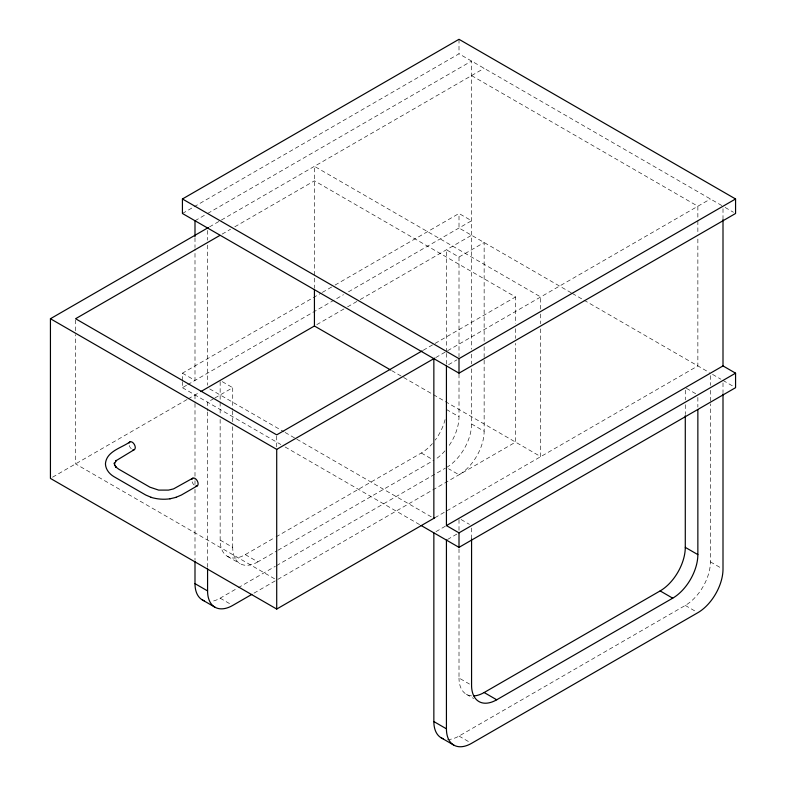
<?xml version="1.0" encoding="UTF-8"?>
<svg xmlns="http://www.w3.org/2000/svg" width="786" height="786" viewBox="0 0 786 786"><rect width="100%" height="100%" fill="white"/><g stroke="black" fill="none" stroke-linecap="round" stroke-linejoin="round"><path stroke-width="0.59" stroke-dasharray="3.93 2.95" d="M182.431 213.487L193.022 207.376M194.083 206.767L459.004 53.812L721.951 205.627M194.997 220.748L206.659 214.018M207.72 213.409L471.571 61.072L471.571 349.23M209.469 226.918L484.147 68.333M222.074 234.149L230.563 229.247M234.808 226.8L314.429 180.829L515.567 296.961L515.567 323.793M182.431 380.424L182.431 373.173L321.248 293.031M322.309 292.412L333.962 285.682M335.023 285.072L459.004 213.497L471.571 220.748L347.589 292.333M182.431 381.642L182.431 387.685L186.665 385.238M187.726 384.629L343.502 294.691M52.554 477.19L187.206 399.445M188.1 398.924L199.919 392.106M316.778 324.638L346.459 307.503M347.52 306.884L359.182 300.154M360.243 299.545L471.571 235.269M213.861 398.571L207.573 402.206L207.573 410.783M214.902 397.971L232.715 387.685L232.715 409.624M446.428 352.177L446.428 249.781L459.004 257.042L484.147 242.53L484.147 341.782M423.212 350.281L515.567 296.961M435.749 357.561L446.576 351.303M447.637 350.694L710.426 198.976M448.551 364.684L457.03 359.791M220.149 419.429L220.149 540.11A35.557 20.524 -60 0 0 245.291 554.621L274.972 537.486M276.033 536.867L421.286 453.011A35.557 20.524 -60 0 0 432.408 443.589M245.291 554.621L257.857 561.882L276.947 550.858M277.998 550.249L433.852 460.272M213.635 600.936A35.557 20.524 -60 0 0 220.149 598.175L237.146 588.36M238.207 587.741L275.385 566.274M276.446 565.665L445.367 468.142M253.966 593.165L515.567 442.125L515.567 343.315M434.913 517.719L697.86 365.912L697.86 237.922M435.955 531.641L445.377 526.198M447.48 539.501L456.902 534.058M447.578 739.498A35.557 20.524 -60 0 0 459.004 736.069L685.284 605.426A35.557 20.524 -60 0 0 710.426 561.882L710.426 403.808M725.095 207.445L733.476 212.279M471.571 75.594L697.86 206.237L697.86 219.638M571.255 292.824L459.004 228.009L459.004 213.497M572.316 293.433L583.124 299.672M584.008 300.183L709.365 372.554M712.519 374.382L720.9 379.216M723.002 380.424L733.476 386.476M686.335 388.294L695.757 393.737M391.713 370.609L540.709 456.637L540.709 328.646M446.428 409.467L459.004 416.718A35.557 20.524 -60 0 1 447.824 447.322M471.571 368.84L471.571 423.978L484.147 431.239A35.557 20.524 -60 0 1 459.004 474.783L448.521 468.741M710.426 561.882L720.9 567.934M421.286 453.011L432.811 459.663M685.284 605.426L695.757 611.479M222.242 381.642L232.715 387.685M461.097 519.536L469.478 524.38M182.431 373.173L194.997 380.424L194.997 248.789M209.695 388.913L284.06 431.848M285.122 432.457L295.752 438.598M296.813 439.207L433.852 518.328M182.431 387.685L280.877 444.522M285.122 446.979L420.048 524.871M220.149 540.11L232.715 547.361A35.557 20.524 -60 0 0 257.857 561.882M459.004 548.805L459.004 678.013L469.478 684.056M274.599 578.801L75.574 463.897L75.574 334.59M227.508 556.38L240.084 563.641M466.363 694.284L473.693 698.518M220.149 598.175L230.622 604.218M459.004 736.069L469.478 742.122M723.002 208.673L723.002 219.638M723.002 382.88L723.002 392.686M710.426 375.62L710.426 385.425M710.426 390.328L710.426 402.579M697.86 220.866L697.86 233.049M697.86 397.382L697.86 407.138M685.284 390.121L685.284 399.877M685.284 404.751L685.284 414.507M540.709 309.144L540.709 296.961L314.429 166.318L314.429 288.207M540.709 314.027L540.709 323.773M515.567 328.676L515.567 338.432M484.147 346.685L484.147 358.937M484.147 360.165L484.147 431.239M471.571 354.132L471.571 363.938M471.571 528.025L471.571 539M459.004 39.3L459.004 53.812M459.004 257.042L459.004 356.991M459.004 374.057L459.004 416.718M459.004 519.546L459.004 530.521M446.428 353.395L446.428 364.36M276.711 436.083L276.711 447.057M232.715 410.842L232.715 421.817M232.715 426.69L232.715 547.361M220.149 381.652L220.149 414.556M207.573 230.445L207.573 240.202M207.573 245.075L207.573 385.248M207.573 412.002L207.573 567.63M194.997 237.814L194.997 247.57M194.997 394.945L194.997 402.294M194.997 403.523L194.997 479.499M194.997 480.718L194.997 484.402M194.997 489.305L194.997 560.369M75.574 319.951L75.574 333.372M194.191 485.07A4.441 2.564 60 0 1 191.863 480.226M131.331 448.786A4.441 2.564 60 0 1 129.002 443.933M471.571 695.895A35.557 20.524 -60 0 1 459.004 678.013M444.984 450.85A35.557 20.524 -60 0 1 434.786 459.712M445.092 419.557A35.557 20.524 -60 0 1 435.248 440.062M471.571 423.978A35.557 20.524 -60 0 1 446.428 467.532"/><path stroke-width="1.18" d="M114.451 463.946L116.259 460.419L115.64 460.96L134.367 449.602M182.431 198.976L459.004 39.3L735.568 198.976L735.568 213.487L459.004 373.163L182.431 213.487L182.431 198.976L459.004 358.652L735.568 198.976M434.687 517.846L276.711 609.052L50.432 478.409L50.432 318.733L208.408 227.527M219.952 235.378L75.574 318.733L276.711 434.864L422.151 350.89M200.843 391.575L314.429 325.994L390.652 370M129.926 441.899C121.545 447.991 106.277 451.252 105.442 463.897C105.638 469.458 109.431 474.017 114.058 476.729L145.783 495.042L151.344 497.41M192.776 478.193L173.568 488.892L168.509 490.1L158.644 490.1L149.939 487.182L118.794 469.203L115.64 466.825L116.259 467.375L114.432 464.821L114.864 465.626L114.255 462.954L114.402 463.897M197.227 485.886L181.36 495.042L175.809 497.41M50.432 318.733L276.711 449.376L434.687 358.17M251.834 594.393L232.715 605.426A35.557 20.524 -60 0 1 207.573 590.915L194.997 583.654L194.997 561.597M446.428 365.912L446.428 525.588L723.002 365.912L735.568 373.173L735.568 387.685L459.004 547.361L421.109 525.49M446.428 525.588L459.004 532.849L735.568 373.173M473.909 695.924A35.557 20.524 -60 0 0 484.147 692.525L660.142 590.915A35.557 20.524 -60 0 0 685.284 547.361L685.284 415.725M484.147 692.525L496.713 699.786L672.708 598.175A35.557 20.524 -60 0 0 697.86 554.621L697.86 409.575M150.873 497.302C157.112 499.198 163.694 499.739 170.149 498.766M169.904 498.825L176.27 497.302M685.284 547.361L697.86 554.621M660.142 590.915L672.708 598.175M433.852 532.849L433.852 721.558L446.428 728.818A35.557 20.524 -60 0 0 471.571 743.33L697.86 612.687A35.557 20.524 -60 0 0 723.002 569.143L723.002 393.904M202.366 599.934L214.942 607.195M441.221 737.838L453.797 745.089M723.002 219.638L723.002 365.912M471.571 539L471.571 685.264A35.557 20.524 -60 0 0 496.713 699.786M459.004 358.652L459.004 373.163M459.004 532.849L459.004 547.361M446.428 540.1L446.428 728.818M433.852 358.652L433.852 518.328M314.429 289.395L314.429 325.994M276.711 449.376L276.711 609.052M207.573 568.858L207.573 590.915M194.997 220.748L194.997 236.596M191.961 479.352A4.441 2.564 60 0 1 197.227 480.757A4.441 2.564 60 0 1 195.812 486.013M129.11 443.058A4.441 2.564 60 0 1 134.367 444.463A4.441 2.564 60 0 1 132.962 449.72M443.176 738.742A35.557 20.524 -60 0 1 433.852 721.558M204.321 600.838A35.557 20.524 -60 0 1 194.997 583.654"/></g></svg>
